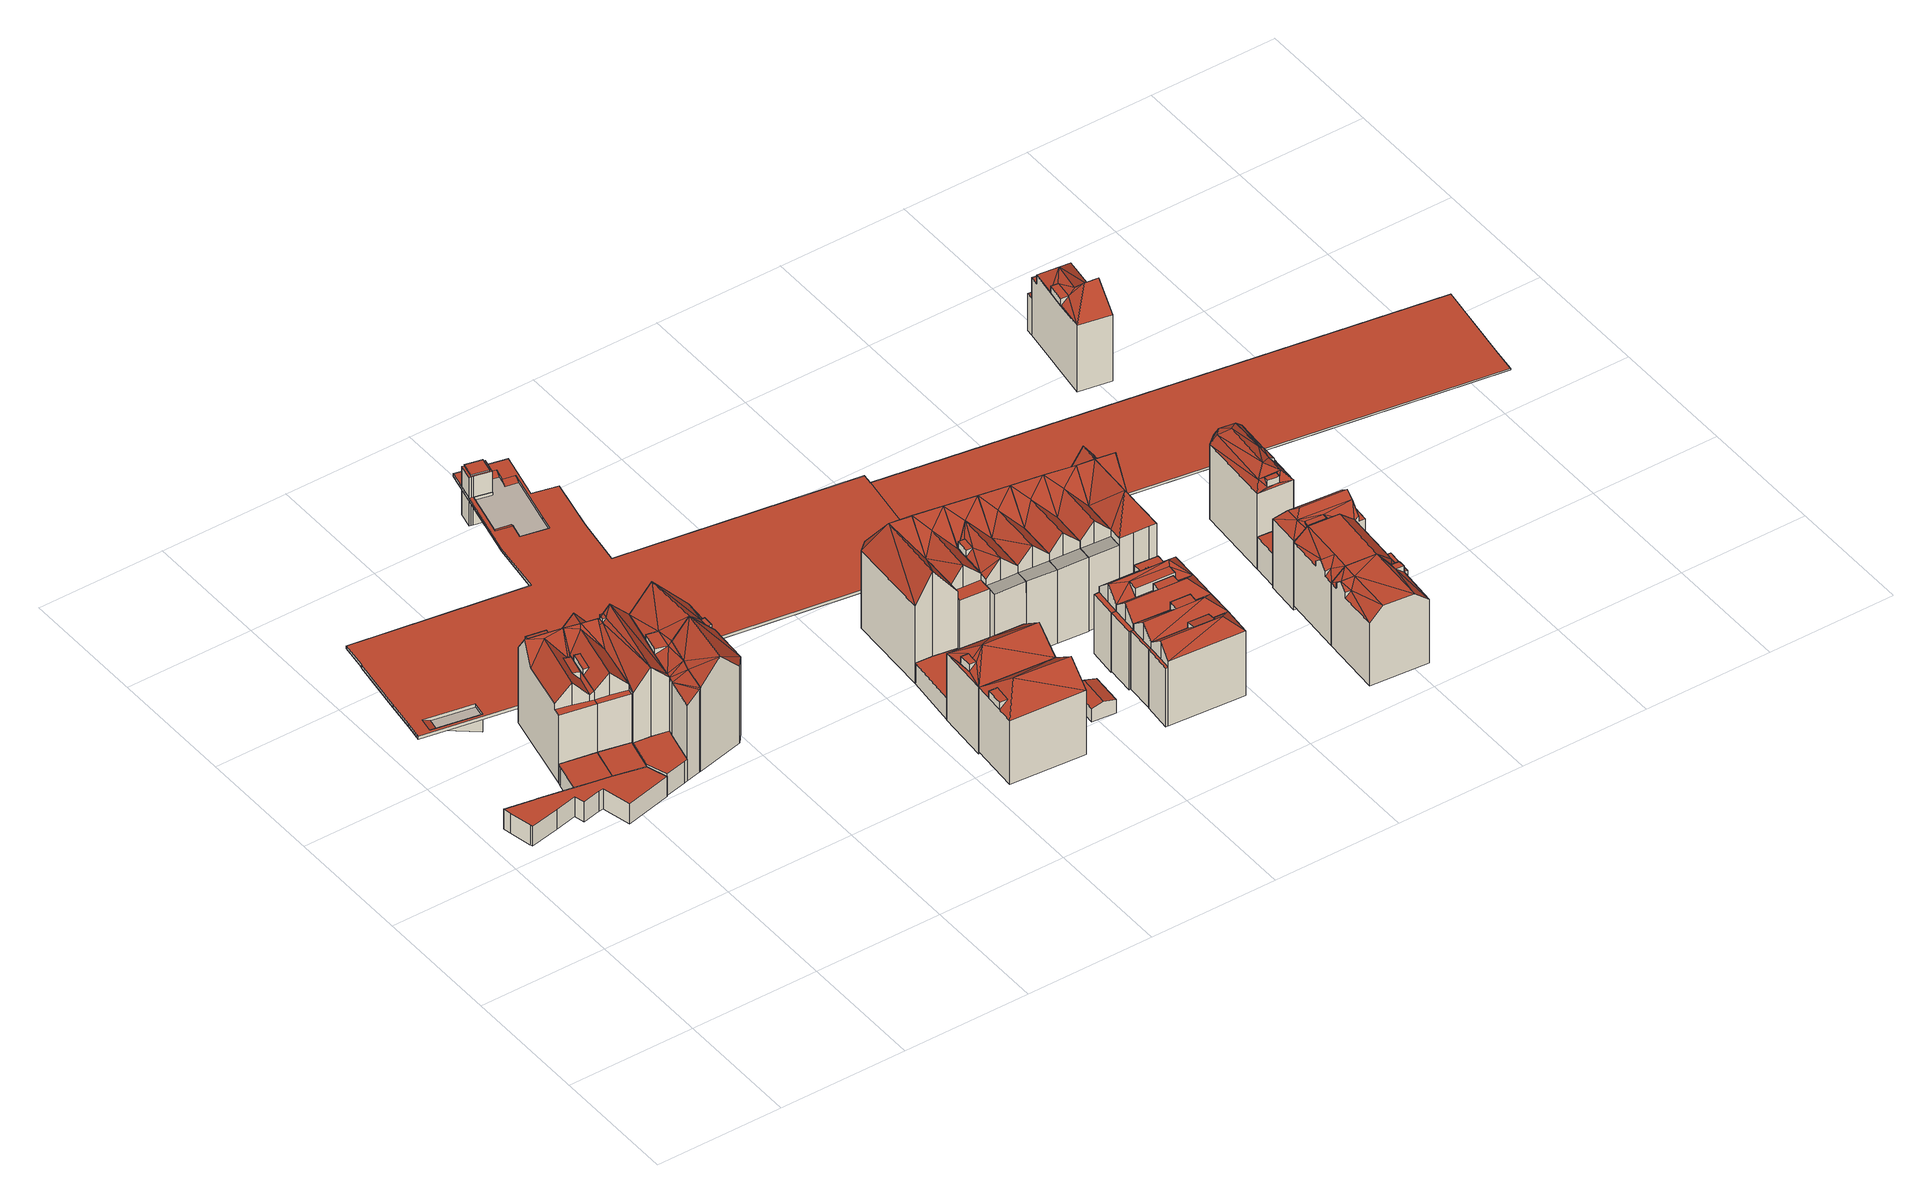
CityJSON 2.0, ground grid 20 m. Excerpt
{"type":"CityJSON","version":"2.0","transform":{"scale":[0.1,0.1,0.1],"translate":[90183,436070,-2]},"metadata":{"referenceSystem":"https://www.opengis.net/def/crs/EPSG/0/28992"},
"CityObjects":{
"building1":{"type":"Building","attributes":{"measuredHeight":3.39,"yearOfConstruction":1916,"LAAGSTE_BOUWLAAG":"0","AANTAL_BOUWLAGEN":"1","AANTAL_ADRESSEN":"1","WIJK":"Delfshaven","PANDSOORT":"Tussenpand","BUURT":"Bospolder","HOOGSTE_BOUWLAAG":"0"},"address":[{"CountryName":"Nederland","LocalityName":"Rotterdam","ThoroughfareNumber":"5","ThoroughfareName":"Rosier Faassenstraat","PostalCode":"3025GH"}],"geometry":[{"type":"Solid","lod":"2","boundaries":[[[[0,1,2,3]],[[4,5,6,7]],[[8,9,10,11]],[[9,12,13,10]],[[14,0,3,15]],[[1,8,11,2]],[[12,16,17,13]],[[16,18,19,17]],[[20,21,22,23]],[[24,14,15,25]],[[18,26,27,19]],[[26,28,29,27]],[[28,30,31,29]],[[21,32,33,22]],[[30,4,7,31]],[[5,20,23,6]],[[32,24,25,33]],[[15,3,2,11,10,13,17,19,27,29,31,7,6,23,22,33,25]],[[8,1,0,14,24,32,21,20,5,4,30,28,26,18,16,12,9]]]],"semantics":{"surfaces":[{"type":"WallSurface"},{"type":"RoofSurface"},{"type":"GroundSurface"}],"values":[[0,0,0,0,0,0,0,0,0,0,0,0,0,0,0,0,0,1,2]]}}]},
"building2":{"type":"Building","attributes":{"measuredHeight":16.05,"yearOfConstruction":1912,"LAAGSTE_BOUWLAAG":"0","AANTAL_BOUWLAGEN":"4","AANTAL_ADRESSEN":"2","WIJK":"Delfshaven","PANDSOORT":"Tussenpand","BUURT":"Bospolder","HOOGSTE_BOUWLAAG":"3"},"address":[{"CountryName":"Nederland","LocalityName":"Rotterdam","ThoroughfareNumber":"56-56","ThoroughfareName":"Schiedamseweg","PostalCode":"3025AD"}],"children":["building2-1","building2-2"]},
"building2-1":{"type":"BuildingPart","attributes":{"measuredHeight":16.05},"parents":["building2"],"geometry":[{"type":"Solid","lod":"2","boundaries":[[[[34,35,36,37,38,39,40,41,42,43]],[[44,45,46,47,48,49,50,51,52]],[[53,54,55]],[[56,57,58]],[[49,48,37,36,53,55,58,57]],[[59,60,61,62]],[[63,44,52,64]],[[65,63,64,66]],[[42,65,66,43]],[[39,46,45,40]],[[67,59,62]],[[60,68,61]],[[42,41,40,45,44,63,65]],[[69,35,34]],[[54,53,36,35,50,49,57,56]],[[69,50,35]],[[67,62,70,69,66,64,61,68]],[[51,50,70]],[[54,56,58,55]],[[70,50,69]],[[51,70,62,61,64,52]],[[59,67,68,60]],[[69,34,43,66]],[[47,38,37,48]],[[38,47,46,39]]]],"semantics":{"surfaces":[{"type":"WallSurface"},{"type":"RoofSurface"},{"type":"GroundSurface"},{"type":"ClosureSurface"}],"values":[[0,0,0,0,0,0,0,0,0,0,0,0,1,1,1,1,1,1,1,1,1,1,1,2,3]]}}]},
"building2-2":{"type":"BuildingPart","attributes":{"measuredHeight":3.37},"parents":["building2"],"geometry":[{"type":"Solid","lod":"2","boundaries":[[[[38,71,72,39]],[[71,73,13,72]],[[73,74,10,13]],[[74,75,11,10]],[[75,76,77,11]],[[76,47,46,77]],[[77,46,39,72,13,10,11]],[[74,73,71,38,47,76,75]],[[47,38,39,46]]]],"semantics":{"surfaces":[{"type":"WallSurface"},{"type":"RoofSurface"},{"type":"GroundSurface"},{"type":"ClosureSurface"}],"values":[[0,0,0,0,0,0,1,2,3]]}}]},
"building3":{"type":"Building","attributes":{"measuredHeight":16.06,"yearOfConstruction":1912,"LAAGSTE_BOUWLAAG":"-1","AANTAL_BOUWLAGEN":"6","AANTAL_ADRESSEN":"3","WIJK":"Delfshaven","PANDSOORT":"Tussenpand","BUURT":"Bospolder","HOOGSTE_BOUWLAAG":"3"},"address":[{"CountryName":"Nederland","LocalityName":"Rotterdam","ThoroughfareNumber":"54-54","ThoroughfareName":"Schiedamseweg","PostalCode":"3025AD"}],"children":["building3-1","building3-2"]},
"building3-1":{"type":"BuildingPart","attributes":{"measuredHeight":3.37},"parents":["building3"],"geometry":[{"type":"Solid","lod":"2","boundaries":[[[[78,79,46,80]],[[8,1,2,11]],[[81,8,11,77]],[[82,78,80,83]],[[79,81,77,46]],[[1,82,83,2]],[[83,80,46,77,11,2]],[[8,81,79,78,82,1]]]],"semantics":{"surfaces":[{"type":"ClosureSurface"},{"type":"WallSurface"},{"type":"RoofSurface"},{"type":"GroundSurface"}],"values":[[0,1,1,1,1,1,2,3]]}}]},
"building3-2":{"type":"BuildingPart","attributes":{"measuredHeight":16.06},"parents":["building3"],"geometry":[{"type":"Solid","lod":"2","boundaries":[[[[84,85,86]],[[87,88,89,49,90]],[[80,78,88,87,91,92,93,94,95]],[[96,94,93,97]],[[46,80,95,45]],[[98,99,100]],[[51,50,49,89,79,46,45,44,52,98,100,86,85]],[[44,96,97,52]],[[101,92,102]],[[102,49,50]],[[102,90,49]],[[102,91,87]],[[99,98,52,97,101,51,85,84]],[[102,87,90]],[[101,102,50]],[[101,97,93,92]],[[101,50,51]],[[100,99,84,86]],[[92,91,102]],[[96,44,45,95,94]],[[78,79,89,88]],[[79,78,80,46]]]],"semantics":{"surfaces":[{"type":"WallSurface"},{"type":"RoofSurface"},{"type":"GroundSurface"},{"type":"ClosureSurface"}],"values":[[0,0,0,0,0,0,0,0,1,1,1,1,1,1,1,1,1,1,1,1,2,3]]}}]},
"building4":{"type":"Building","attributes":{"measuredHeight":15.56,"yearOfConstruction":1912,"LAAGSTE_BOUWLAAG":0,"AANTAL_BOUWLAGEN":5,"AANTAL_ADRESSEN":3,"WIJK":"Delfshaven","PANDSOORT":"Tussenpand","BUURT":"Bospolder","HOOGSTE_BOUWLAAG":3},"address":[{"CountryName":"Nederland","LocalityName":"Rotterdam","ThoroughfareNumber":"52-52","ThoroughfareName":"Schiedamseweg","PostalCode":"3025AD"}],"children":["building4-1"]},
"building4-1":{"type":"BuildingPart","parents":["building4"],"geometry":[{"type":"Solid","lod":"2","boundaries":[[[[103,104,105,106]],[[104,107,108,105]],[[109,110,111,112]],[[110,103,106,111]],[[107,113,114,108]],[[115,114,113,116]],[[116,113,107,104,103,110,109,117]],[[108,114,115,118,112,111,106,105]],[[112,118,117,109]],[[118,115,116,117]]]],"semantics":{"surfaces":[{"type":"WallSurface"},{"type":"RoofSurface"},{"type":"GroundSurface"},{"type":"ClosureSurface"}],"values":[[0,0,0,0,0,0,1,2,3,3]]}}]},
"building5":{"type":"Building","children":["building5-1"],"geometry":[{"type":"Solid","lod":"2","boundaries":[[[[119,120,121]],[[122,123,124]],[[123,120,119,124]],[[122,124,119,121,125]],[[126,127,116,117]],[[128,129,130,131]],[[130,129,132,109,112]],[[115,116,127,133,134]],[[132,126,117,109]],[[133,135,128,131,134]],[[129,126,132]],[[129,135,126]],[[128,135,129]],[[135,133,123]],[[125,135,122]],[[121,126,135]],[[125,121,135]],[[123,133,120]],[[133,127,120]],[[127,126,120]],[[122,135,123]],[[126,121,120]],[[115,134,131,130,112,118]],[[117,116,115,118]],[[109,117,118,112]]]],"semantics":{"surfaces":[{"type":"WallSurface"},{"type":"RoofSurface"},{"type":"GroundSurface"},{"type":"ClosureSurface"}],"values":[[0,0,0,1,0,0,0,0,0,0,1,1,1,1,1,1,1,1,1,1,1,1,2,3,3]]}}]},
"building5-1":{"type":"BuildingInstallation","parents":["building5"],"geometry":[{"type":"MultiSurface","lod":"2","boundaries":[[[119,120,121]],[[122,123,124]],[[123,120,119,124]],[[122,124,119,121,125]]],"semantics":{"surfaces":[{"type":"WallSurface"},{"type":"RoofSurface"}],"values":[0,0,0,1]}}]},
"building6":{"type":"Building","attributes":{"measuredHeight":17.41,"yearOfConstruction":1912,"LAAGSTE_BOUWLAAG":"0","AANTAL_BOUWLAGEN":"5","AANTAL_ADRESSEN":"5","WIJK":"Delfshaven","PANDSOORT":"Tussenpand","BUURT":"Bospolder","HOOGSTE_BOUWLAAG":"3"},"address":[{"CountryName":"Nederland","LocalityName":"Rotterdam","ThoroughfareNumber":"3-3","ThoroughfareName":"Spanjaardstraat","PostalCode":"3025TG"}],"geometry":[{"type":"Solid","lod":"2","boundaries":[[[[136,137,138,139,140]],[[141,142,143,144]],[[139,145,146,140]],[[145,147,148,146]],[[147,149,150,148]],[[143,142,151,150,149]],[[137,141,144,138]],[[141,151,142]],[[141,136,151]],[[137,136,141]],[[136,140,146]],[[151,146,148]],[[136,146,151]],[[151,148,150]],[[139,138,144,143,149,147,145]]]],"semantics":{"surfaces":[{"type":"WallSurface"},{"type":"RoofSurface"},{"type":"GroundSurface"}],"values":[[0,0,0,0,0,0,0,1,1,1,1,1,1,1,2]]}}]},
"building7":{"type":"Building","attributes":{"measuredHeight":17.4,"yearOfConstruction":1912,"LAAGSTE_BOUWLAAG":-1,"AANTAL_BOUWLAGEN":6,"AANTAL_ADRESSEN":3,"WIJK":"Delfshaven","PANDSOORT":"Ingesloten hoekpand","BUURT":"Bospolder","HOOGSTE_BOUWLAAG":3},"address":[{"CountryName":"Nederland","LocalityName":"Rotterdam","ThoroughfareNumber":"50-50","ThoroughfareName":"Schiedamseweg","PostalCode":"3025AD"}],"children":["building7-1","building7-2"],"geometry":[{"type":"Solid","lod":"2","boundaries":[[[[152,153,154]],[[155,156,152,154]],[[157,156,155]],[[153,157,155,154]],[[158,159,160,161]],[[160,159,162]],[[163,158,161]],[[163,161,160,162]],[[131,130,129,128]],[[111,106,164,165]],[[111,165,132,129,130]],[[166,167,168,169]],[[167,170,138,168]],[[171,172,173,131,128]],[[169,173,172,166]],[[174,164,106,175]],[[150,174,175,149]],[[138,170,136,140,139]],[[148,150,149,147]],[[146,148,147,145]],[[140,146,145,139]],[[153,152,167]],[[153,171,136]],[[170,152,156]],[[166,172,171]],[[157,136,170]],[[157,170,156]],[[153,166,171]],[[166,153,167]],[[153,136,157]],[[170,167,152]],[[129,162,159]],[[150,165,174]],[[163,162,140]],[[146,132,148]],[[163,171,128]],[[158,128,159]],[[146,129,132]],[[165,148,132]],[[148,165,150]],[[128,129,159]],[[162,129,146]],[[162,146,140]],[[163,136,171]],[[165,164,174]],[[163,128,158]],[[163,140,136]],[[168,138,139,145,147,149,175,106,111,130,131,173,169]]]],"semantics":{"surfaces":[{"type":"WallSurface"},{"type":"RoofSurface"},{"type":"GroundSurface"}],"values":[[0,0,0,1,0,0,0,1,0,0,0,0,0,0,0,0,0,0,0,0,0,1,1,1,1,1,1,1,1,1,1,1,1,1,1,1,1,1,1,1,1,1,1,1,1,1,1,2]]}}]},
"building7-1":{"type":"BuildingInstallation","parents":["building7"],"geometry":[{"type":"MultiSurface","lod":"2","boundaries":[[[152,153,154]],[[155,156,152,154]],[[157,156,155]],[[153,157,155,154]]],"semantics":{"surfaces":[{"type":"WallSurface"},{"type":"RoofSurface"}],"values":[0,0,0,1]}}]},
"building7-2":{"type":"BuildingInstallation","parents":["building7"],"geometry":[{"type":"MultiSurface","lod":"2","boundaries":[[[158,159,160,161]],[[160,159,162]],[[163,158,161]],[[163,161,160,162]]],"semantics":{"surfaces":[{"type":"WallSurface"},{"type":"RoofSurface"}],"values":[0,0,0,1]}}]},
"building8":{"type":"Building","attributes":{"measuredHeight":14.13,"yearOfConstruction":1910,"LAAGSTE_BOUWLAAG":0,"AANTAL_BOUWLAGEN":4,"AANTAL_ADRESSEN":4,"WIJK":"Delfshaven","PANDSOORT":"Tussenpand","BUURT":"Bospolder","HOOGSTE_BOUWLAAG":3},"address":[{"CountryName":"Nederland","LocalityName":"Rotterdam","ThoroughfareNumber":"14-14","ThoroughfareName":"Spanjaardstraat","PostalCode":"3025TP"}],"children":["building8-1"],"geometry":[{"type":"Solid","lod":"2","boundaries":[[[[176,177,178]],[[179,180,181]],[[177,180,179,178]],[[176,178,179,181]],[[182,183,184,185,186]],[[182,187,188,183]],[[185,189,190,186]],[[187,190,189,188]],[[189,191,188],[176,181,180,177]],[[183,188,191]],[[183,191,184]],[[184,191,185]],[[185,191,189]],[[186,190,187,182]]]],"semantics":{"surfaces":[{"type":"WallSurface"},{"type":"RoofSurface"},{"type":"GroundSurface"}],"values":[[0,0,0,1,0,0,0,0,1,1,1,1,1,2]]}}]},
"building8-1":{"type":"BuildingInstallation","parents":["building8"],"geometry":[{"type":"MultiSurface","lod":"2","boundaries":[[[176,177,178]],[[179,180,181]],[[177,180,179,178]],[[176,178,179,181]]],"semantics":{"surfaces":[{"type":"WallSurface"},{"type":"RoofSurface"}],"values":[0,0,0,1]}}]},
"building9":{"type":"Building","attributes":{"measuredHeight":14.5,"yearOfConstruction":1910,"LAAGSTE_BOUWLAAG":0,"AANTAL_BOUWLAGEN":4,"AANTAL_ADRESSEN":4,"WIJK":"Delfshaven","PANDSOORT":"Tussenpand","BUURT":"Bospolder","HOOGSTE_BOUWLAAG":3},"address":[{"CountryName":"Nederland","LocalityName":"Rotterdam","ThoroughfareNumber":"12-12","ThoroughfareName":"Spanjaardstraat","PostalCode":"3025TP"}],"children":["building9-1"],"geometry":[{"type":"Solid","lod":"2","boundaries":[[[[192,193,194,195]],[[196,192,195]],[[194,193,197]],[[196,195,194,197,198]],[[183,188,199,200]],[[200,201,202,203,183]],[[204,205,206,207]],[[201,204,207,202]],[[205,199,188,206]],[[203,202,207]],[[207,208,203]],[[206,208,207]],[[198,197,208]],[[192,196,206]],[[208,206,196,198]],[[206,188,193]],[[192,206,193]],[[188,197,193]],[[208,197,188]],[[203,208,183]],[[208,188,183]],[[200,199,205,204,201]]]],"semantics":{"surfaces":[{"type":"WallSurface"},{"type":"RoofSurface"},{"type":"GroundSurface"}],"values":[[0,0,0,1,0,0,0,0,0,1,1,1,1,1,1,1,1,1,1,1,1,2]]}}]},
"building9-1":{"type":"BuildingInstallation","parents":["building9"],"geometry":[{"type":"MultiSurface","lod":"2","boundaries":[[[192,193,194,195]],[[196,192,195]],[[194,193,197]],[[196,195,194,197,198]]],"semantics":{"surfaces":[{"type":"WallSurface"},{"type":"RoofSurface"}],"values":[0,0,0,1]}}]},
"building10":{"type":"Building","attributes":{"measuredHeight":18.02,"yearOfConstruction":1910,"LAAGSTE_BOUWLAAG":"-1","AANTAL_BOUWLAGEN":"5","AANTAL_ADRESSEN":"4","WIJK":"Delfshaven","PANDSOORT":"Ingesloten hoekpand","BUURT":"Bospolder","HOOGSTE_BOUWLAAG":"3"},"address":[{"CountryName":"Nederland","LocalityName":"Rotterdam","ThoroughfareNumber":"48-48","ThoroughfareName":"Schiedamseweg","PostalCode":"3025AC"}],"children":["building10-1","building10-2"]},
"building10-1":{"type":"BuildingPart","parents":["building10"],"geometry":[{"type":"Solid","lod":"2","boundaries":[[[[209,210,211,212,213]],[[214,215,216,217]],[[218,219,220,221,214,217,222]],[[215,211,210,216]],[[219,223,224,220]],[[223,209,213,224]],[[225,216,210]],[[217,216,225,222]],[[225,210,209]],[[225,209,223]],[[218,225,223]],[[218,223,219]],[[222,225,218]],[[211,215,214,221,226,212]],[[220,224,226,221]],[[224,213,212,226]]]],"semantics":{"surfaces":[{"type":"WallSurface"},{"type":"RoofSurface"},{"type":"GroundSurface"},{"type":"ClosureSurface"}],"values":[[0,0,0,0,0,0,1,1,1,1,1,1,1,2,3,3]]}}]},
"building10-2":{"type":"BuildingPart","parents":["building10"],"geometry":[{"type":"Solid","lod":"2","boundaries":[[[[221,226,224,220]],[[212,227,228,213]],[[229,228,227,230]],[[231,229,230,232]],[[220,231,232,221]],[[229,231,220,224,213,228]],[[221,232,230,227,212,226]],[[226,212,213,224]]]],"semantics":{"surfaces":[{"type":"ClosureSurface"},{"type":"WallSurface"},{"type":"RoofSurface"},{"type":"GroundSurface"}],"values":[[0,1,1,1,1,2,3,0]]}}]},
"building11":{"type":"Building","attributes":{"measuredHeight":18.43,"yearOfConstruction":1910,"LAAGSTE_BOUWLAAG":"-1","AANTAL_BOUWLAGEN":"6","AANTAL_ADRESSEN":"3","WIJK":"Delfshaven","PANDSOORT":"Tussenpand","BUURT":"Bospolder","HOOGSTE_BOUWLAAG":"3"},"address":[{"CountryName":"Nederland","LocalityName":"Rotterdam","ThoroughfareNumber":"46-46","ThoroughfareName":"Schiedamseweg","PostalCode":"3025AC"}],"geometry":[{"type":"Solid","lod":"2","boundaries":[[[[233,218,222,217,234,235,236,237,238]],[[239,236,235,240]],[[241,242,243,244,245,239,240,246,247]],[[246,234,217,247]],[[243,248,249,244]],[[248,233,238,249]],[[242,250,248,243]],[[250,222,218]],[[241,222,250]],[[241,250,242]],[[250,218,248]],[[248,218,233]],[[247,217,222,241]],[[236,239,245,244,249,238,237]],[[240,235,234,246]]]],"semantics":{"surfaces":[{"type":"WallSurface"},{"type":"RoofSurface"},{"type":"GroundSurface"}],"values":[[0,0,0,0,0,0,1,1,1,1,1,1,1,1,2]]}}]},
"building12":{"type":"Building","attributes":{"measuredHeight":2.86,"yearOfConstruction":1910,"LAAGSTE_BOUWLAAG":"0","AANTAL_BOUWLAGEN":"1","WIJK":"Delfshaven","BUURT":"Bospolder","HOOGSTE_BOUWLAAG":"0"},"geometry":[{"type":"Solid","lod":"2","boundaries":[[[[251,252,253,254]],[[255,256,252,251,257]],[[258,257,251,254]],[[259,258,254,253,260]],[[253,252,256,260]],[[258,259,255,257]],[[259,260,256,255]]]],"semantics":{"surfaces":[{"type":"GroundSurface"},{"type":"WallSurface"},{"type":"RoofSurface"}],"values":[[0,1,1,1,1,2,2]]}}]},
"building13":{"type":"Building","attributes":{"measuredHeight":18.6,"yearOfConstruction":1910,"LAAGSTE_BOUWLAAG":0,"AANTAL_BOUWLAGEN":4,"AANTAL_ADRESSEN":4,"WIJK":"Delfshaven","PANDSOORT":"Tussenpand","BUURT":"Bospolder","HOOGSTE_BOUWLAAG":3},"address":[{"CountryName":"Nederland","LocalityName":"Rotterdam","ThoroughfareNumber":"44-44","ThoroughfareName":"Schiedamseweg","PostalCode":"3025AC"}],"children":["building13-1"],"geometry":[{"type":"Solid","lod":"2","boundaries":[[[[261,262,263]],[[264,265,266]],[[262,265,264,263]],[[261,263,264,266]],[[267,268,245,239,269,270]],[[271,272,269,239]],[[262,242,241,247,273,271,239,245,274,275]],[[276,273,247,277]],[[278,242,262]],[[279,280,281,267,270,282,276,277]],[[270,269,272,282]],[[281,283,268,267]],[[283,274,245,268]],[[280,278,283,281]],[[279,241,278]],[[279,278,280]],[[278,241,242]],[[283,266,275]],[[262,275,265]],[[266,278,261]],[[275,274,283]],[[266,265,275]],[[278,262,261]],[[266,283,278]],[[277,247,241,279]],[[273,276,282,272,271]]]],"semantics":{"surfaces":[{"type":"WallSurface"},{"type":"RoofSurface"},{"type":"OuterFloorSurface"},{"type":"GroundSurface"}],"values":[[0,0,0,1,2,0,0,0,0,0,0,0,0,1,1,1,1,1,1,1,1,1,1,1,1,3]]}}]},
"building13-1":{"type":"BuildingInstallation","parents":["building13"],"geometry":[{"type":"MultiSurface","lod":"2","boundaries":[[[261,262,263]],[[264,265,266]],[[262,265,264,263]],[[261,263,264,266]]],"semantics":{"surfaces":[{"type":"WallSurface"},{"type":"RoofSurface"}],"values":[0,0,0,1]}}]},
"building14":{"type":"Building","attributes":{"measuredHeight":18.6,"yearOfConstruction":1910,"LAAGSTE_BOUWLAAG":"0","AANTAL_BOUWLAGEN":"5","AANTAL_ADRESSEN":"3","WIJK":"Delfshaven","PANDSOORT":"Tussenpand","BUURT":"Bospolder","HOOGSTE_BOUWLAAG":"3"},"address":[{"CountryName":"Nederland","LocalityName":"Rotterdam","ThoroughfareNumber":"42-42","ThoroughfareName":"Schiedamseweg","PostalCode":"3025AC"}],"geometry":[{"type":"Solid","lod":"2","boundaries":[[[[284,267,270,285,286]],[[287,281,267,284]],[[288,287,284,286]],[[289,276,277,290]],[[282,270,267,281,280,279,277,276]],[[285,270,282,291]],[[292,293,288,286,285,291,289,290]],[[294,279,280]],[[292,279,294]],[[292,294,293]],[[287,280,281]],[[294,280,287]],[[293,294,287,288]],[[290,277,279,292]],[[291,282,276,289]]]],"semantics":{"surfaces":[{"type":"OuterFloorSurface"},{"type":"WallSurface"},{"type":"RoofSurface"},{"type":"GroundSurface"}],"values":[[0,1,1,1,1,1,1,2,2,2,2,2,2,2,3]]}}]},
"building15":{"type":"Building","attributes":{"measuredHeight":13.28,"yearOfConstruction":1910,"LAAGSTE_BOUWLAAG":"0","AANTAL_BOUWLAGEN":"4","AANTAL_ADRESSEN":"2","WIJK":"Delfshaven","PANDSOORT":"Tussenpand","BUURT":"Bospolder","HOOGSTE_BOUWLAAG":"3"},"address":[{"CountryName":"Nederland","LocalityName":"Rotterdam","ThoroughfareNumber":"11-11","ThoroughfareName":"Watergeusstraat","PostalCode":"3025HG"}],"children":["building15-1"],"geometry":[{"type":"Solid","lod":"2","boundaries":[[[[295,296,297,298]],[[298,299,295]],[[297,296,300]],[[298,297,300,299]],[[301,302,303,304]],[[302,305,306,303]],[[304,307,308,309,310,301]],[[311,312,306,305,313]],[[305,314,315,313]],[[307,312,311,308]],[[309,315,314,310]],[[316,307,304,303],[296,295,299,300]],[[305,302,301,310,314]],[[316,303,306]],[[312,316,306]],[[307,316,312]],[[313,315,309,308,311]]]],"semantics":{"surfaces":[{"type":"WallSurface"},{"type":"RoofSurface"},{"type":"GroundSurface"}],"values":[[0,0,0,1,0,0,0,0,0,0,0,1,1,1,1,1,2]]}}]},
"building15-1":{"type":"BuildingInstallation","parents":["building15"],"geometry":[{"type":"MultiSurface","lod":"2","boundaries":[[[298,297,300,299]],[[295,296,297,298]],[[298,299,295]],[[297,296,300]]],"semantics":{"surfaces":[{"type":"RoofSurface"},{"type":"WallSurface"}],"values":[0,1,1,1]}}]},
"building16":{"type":"Building","attributes":{"measuredHeight":13.19,"yearOfConstruction":1910,"LAAGSTE_BOUWLAAG":"0","AANTAL_BOUWLAGEN":"4","AANTAL_ADRESSEN":"2","WIJK":"Delfshaven","PANDSOORT":"Tussenpand","BUURT":"Bospolder","HOOGSTE_BOUWLAAG":"3"},"address":[{"CountryName":"Nederland","LocalityName":"Rotterdam","ThoroughfareNumber":"9-9","ThoroughfareName":"Watergeusstraat","PostalCode":"3025HG"}],"geometry":[{"type":"Solid","lod":"2","boundaries":[[[[317,318,319]],[[320,321,322]],[[323,324,310,325]],[[317,320,322,326,327,323,325,328,329,318]],[[328,330,331,329]],[[330,301,304,331]],[[326,307,332,327]],[[307,304,301,310,324,332]],[[320,317,319,321]],[[326,322,321]],[[318,329,319]],[[333,321,319]],[[326,321,333]],[[333,319,331]],[[319,329,331]],[[307,333,304]],[[333,331,304]],[[301,330,328,325,310]],[[326,333,307]],[[332,324,323,327]]]],"semantics":{"surfaces":[{"type":"WallSurface"},{"type":"RoofSurface"},{"type":"GroundSurface"}],"values":[[0,0,0,0,0,0,0,0,1,1,1,1,1,1,1,1,1,1,1,2]]}}]},
"building17":{"type":"Building","attributes":{"measuredHeight":13.14,"yearOfConstruction":1910,"LAAGSTE_BOUWLAAG":"0","AANTAL_BOUWLAGEN":"4","AANTAL_ADRESSEN":"2","WIJK":"Delfshaven","PANDSOORT":"Tussenpand","BUURT":"Bospolder","HOOGSTE_BOUWLAAG":"3"},"address":[{"CountryName":"Nederland","LocalityName":"Rotterdam","ThoroughfareNumber":"7-7","ThoroughfareName":"Watergeusstraat","PostalCode":"3025HG"}],"children":["building17-1"],"geometry":[{"type":"Solid","lod":"2","boundaries":[[[[334,335,336]],[[337,338,339]],[[336,338,337,334]],[[334,337,339,335]],[[340,326,327,341]],[[325,342,343,323]],[[328,325,323,327,326,329]],[[344,345,346,340,341,347,348,349]],[[347,343,342,348]],[[349,350,351,344]],[[350,328,329,351]],[[352,351,329,326]],[[340,346,345,344,351,352],[335,339,338,336]],[[340,352,326]],[[350,349,348,342,325,328]],[[323,343,347,341,327]]]],"semantics":{"surfaces":[{"type":"WallSurface"},{"type":"RoofSurface"},{"type":"GroundSurface"}],"values":[[0,0,0,1,0,0,0,0,0,0,0,1,1,1,1,2]]}}]},
"building17-1":{"type":"BuildingInstallation","parents":["building17"],"geometry":[{"type":"MultiSurface","lod":"2","boundaries":[[[334,337,339,335]],[[334,335,336]],[[337,338,339]],[[336,338,337,334]]],"semantics":{"surfaces":[{"type":"RoofSurface"},{"type":"WallSurface"}],"values":[0,1,1,1]}}]},
"building18":{"type":"Building","attributes":{"measuredHeight":18.53,"yearOfConstruction":1910,"LAAGSTE_BOUWLAAG":"0","AANTAL_BOUWLAGEN":"5","AANTAL_ADRESSEN":"5","WIJK":"Delfshaven","PANDSOORT":"Tussenpand","BUURT":"Bospolder","HOOGSTE_BOUWLAAG":"2"},"address":[{"CountryName":"Nederland","LocalityName":"Rotterdam","ThoroughfareNumber":"40-40","ThoroughfareName":"Schiedamseweg","PostalCode":"3025AC"}],"geometry":[{"type":"Solid","lod":"2","boundaries":[[[[353,286,285,354,355]],[[288,293,292,290,289,291,285,286]],[[354,285,291,356]],[[357,289,290,358]],[[359,360,361,355,354,356,357,358]],[[362,288,286,353]],[[361,362,353,355]],[[360,363,362,361]],[[363,292,293]],[[359,363,360]],[[359,292,363]],[[358,290,292,359]],[[363,293,288,362]],[[356,291,289,357]]]],"semantics":{"surfaces":[{"type":"OuterFloorSurface"},{"type":"WallSurface"},{"type":"RoofSurface"},{"type":"GroundSurface"}],"values":[[0,1,1,1,1,1,1,2,2,2,2,2,2,3]]}}]},
"building19":{"type":"Building","attributes":{"measuredHeight":13.37,"yearOfConstruction":1910,"LAAGSTE_BOUWLAAG":0,"AANTAL_BOUWLAGEN":4,"AANTAL_ADRESSEN":7,"WIJK":"Delfshaven","PANDSOORT":"Tussenpand","BUURT":"Bospolder","HOOGSTE_BOUWLAAG":3},"address":[{"CountryName":"Nederland","LocalityName":"Rotterdam","ThoroughfareNumber":"5-5","ThoroughfareName":"Watergeusstraat","PostalCode":"3025HG"}],"children":["building19-1"],"geometry":[{"type":"Solid","lod":"2","boundaries":[[[[364,365,366]],[[367,368,369]],[[369,364,366,367]],[[368,367,366,365]],[[370,349,344,371]],[[372,370,371,373]],[[374,375,346]],[[376,377,348,378]],[[379,345,380]],[[375,380,345,344,349,348,377,381,340,346]],[[382,340,381,383]],[[383,384,385,382]],[[373,385,384,376,378,372]],[[349,370,372,378,348]],[[386,365,371]],[[373,364,385]],[[368,382,369]],[[368,365,386]],[[382,385,369]],[[368,386,382]],[[373,365,364]],[[385,364,369]],[[371,365,373]],[[382,386,340]],[[379,371,344]],[[386,379,374]],[[386,371,379]],[[379,344,345]],[[340,386,374]],[[340,374,346]],[[374,379,380,375]],[[384,383,381,377,376]]]],"semantics":{"surfaces":[{"type":"WallSurface"},{"type":"RoofSurface"},{"type":"GroundSurface"}],"values":[[0,0,0,1,0,0,0,0,0,0,0,0,0,1,1,1,1,1,1,1,1,1,1,1,1,1,1,1,1,1,1,2]]}}]},
"building19-1":{"type":"BuildingInstallation","parents":["building19"],"geometry":[{"type":"MultiSurface","lod":"2","boundaries":[[[364,365,366]],[[367,368,369]],[[369,364,366,367]],[[368,367,366,365]]],"semantics":{"surfaces":[{"type":"WallSurface"},{"type":"RoofSurface"}],"values":[0,0,0,1]}}]},
"building20":{"type":"Building","attributes":{"measuredHeight":18.42,"yearOfConstruction":1910,"LAAGSTE_BOUWLAAG":"0","AANTAL_BOUWLAGEN":"5","AANTAL_ADRESSEN":"3","WIJK":"Delfshaven","PANDSOORT":"Tussenpand","BUURT":"Bospolder","HOOGSTE_BOUWLAAG":"3"},"address":[{"CountryName":"Nederland","LocalityName":"Rotterdam","ThoroughfareNumber":"38-38","ThoroughfareName":"Schiedamseweg","PostalCode":"3025AC"}],"geometry":[{"type":"Solid","lod":"2","boundaries":[[[[387,355,354,388,389]],[[388,354,390,391]],[[392,393,394,389,388,391,395,396]],[[395,397,358,396]],[[394,398,387,389]],[[398,361,355,387]],[[390,354,355,361,360,359,358,397]],[[399,359,360]],[[392,359,399]],[[392,399,393]],[[396,358,359,392]],[[393,399,398,394]],[[399,360,361,398]],[[391,390,397,395]]]],"semantics":{"surfaces":[{"type":"OuterFloorSurface"},{"type":"WallSurface"},{"type":"RoofSurface"},{"type":"GroundSurface"}],"values":[[0,1,1,1,1,1,1,2,2,2,2,2,2,3]]}}]},
"building21":{"type":"Building","attributes":{"measuredHeight":18.17,"yearOfConstruction":1910,"LAAGSTE_BOUWLAAG":"0","AANTAL_BOUWLAGEN":"5","AANTAL_ADRESSEN":"3","WIJK":"Delfshaven","PANDSOORT":"Tussenpand","BUURT":"Bospolder","HOOGSTE_BOUWLAAG":"3"},"address":[{"CountryName":"Nederland","LocalityName":"Rotterdam","ThoroughfareNumber":"36-36","ThoroughfareName":"Schiedamseweg","PostalCode":"3025AC"}],"children":["building21-1","building21-2"]},
"building21-1":{"type":"BuildingPart","parents":["building21"],"geometry":[{"type":"Solid","lod":"2","boundaries":[[[[400,401,402,403,404,405]],[[406,402,401,407]],[[408,404,403,409]],[[410,400,405,411]],[[410,407,401,400]],[[406,409,403,402]],[[412,411,405,404,408]],[[407,410,411,412,406]],[[412,408,409,406]]]],"semantics":{"surfaces":[{"type":"WallSurface"},{"type":"RoofSurface"},{"type":"GroundSurface"},{"type":"ClosureSurface"}],"values":[[0,0,0,0,1,1,2,3,3]]}}]},
"building21-2":{"type":"BuildingPart","parents":["building21"],"geometry":[{"type":"Solid","lod":"2","boundaries":[[[[413,414,415,416,417]],[[394,393,392,396,418,419,420]],[[408,409,421,420,419]],[[406,407,422,421,409]],[[423,422,407,410]],[[424,417,416,418,396]],[[425,426,423,410,411,415,414]],[[417,424,427]],[[413,417,427]],[[426,427,428,423]],[[425,427,426]],[[427,396,392]],[[427,392,393]],[[424,396,427]],[[428,393,394]],[[427,393,428]],[[428,394,420]],[[414,413,427]],[[414,427,425]],[[421,422,423,428,420]],[[415,411,412,408,419,418,416]],[[410,407,406,412,411]],[[406,409,408,412]]]],"semantics":{"surfaces":[{"type":"WallSurface"},{"type":"RoofSurface"},{"type":"GroundSurface"},{"type":"ClosureSurface"}],"values":[[0,0,0,0,0,0,0,1,1,1,1,1,1,1,1,1,1,1,1,1,2,3,3]]}}]},
"building22":{"type":"Building","attributes":{"yearOfConstruction":1984,"LAAGSTE_BOUWLAAG":-1,"AANTAL_BOUWLAGEN":3,"AANTAL_ADRESSEN":1,"WIJK":"Delfshaven","PANDSOORT":"Tussenpand","BUURT":"Tussendijken","HOOGSTE_BOUWLAAG":-1},"address":[{"CountryName":"Nederland","LocalityName":"Rotterdam","ThoroughfareNumber":"55","ThoroughfareName":"Jan Kruijffstraat","PostalCode":"3026VN"}],"geometry":[{"type":"Solid","lod":"2","boundaries":[[[[429,430,431,432,433,434,435,436,437,438,439,440,441,442,443,444,445,446,447,448,449,450,451,452],[453,454,455,456,457,458]],[[459,460,429,452]],[[461,462,437,436]],[[460,463,430,429]],[[464,459,452,451]],[[465,466,467,468]],[[469,461,436,435]],[[470,471,472,473]],[[473,472,474,475]],[[470,476,471]],[[477,478,479,480]],[[481,482,445,444]],[[483,484,485,486]],[[487,483,486,488]],[[484,489,490,485]],[[491,490,489]],[[475,474,492,493]],[[494,469,435,434]],[[495,496,497,498]],[[493,492,496,495]],[[499,498,497]],[[500,501,502,503]],[[504,500,503,505]],[[506,504,505,507]],[[508,509,456,455]],[[510,508,455,454]],[[511,510,454,453]],[[512,513,448,447]],[[514,515,516,517]],[[518,514,517]],[[480,519,520,521]],[[522,523,524,525]],[[526,527,458,457]],[[480,521,524,523,528,477]],[[529,481,444,443]],[[530,529,443,442]],[[531,530,442,441]],[[532,531,441,440]],[[533,532,440,439]],[[534,533,439,438]],[[482,535,446,445]],[[536,465,468,537]],[[538,536,537]],[[539,506,507,540]],[[519,539,540,520]],[[509,526,457,456]],[[541,542,543,544]],[[544,545,546,541]],[[542,547,543]],[[548,546,545]],[[549,528,523,550]],[[501,522,525,502]],[[527,511,453,458]],[[466,551,552,467]],[[551,553,552]],[[535,512,447,446]],[[462,534,438,437]],[[463,554,431,430]],[[515,487,488,516]],[[555,556,450,449]],[[513,555,449,448]],[[557,558,559]],[[560,561,562]],[[556,464,451,450]],[[478,549,550,479]],[[563,494,434,433]],[[564,563,433,432]],[[554,564,432,431]],[[558,560,562,559]],[[477,528,549,478]],[[484,483,487,515,514,547]],[[498,470,473,495]],[[473,475,493,495]],[[476,470,498,499]],[[482,481,529,530,531,532,533,534,462,461,469,494,463,460,459,464,556,555,513,512,535],[552,553,548,545,518,517,516,488,486,538,537,468,467],[476,499,497,496,492,474,472,471],[557,559,562,561],[521,520,540,507,505,503,502,525,524]],[[558,557,561,560]],[[539,519,480,479,550,523,522,501,500,504,506]],[[547,542,491,489,484]],[[548,553,551,541,546]],[[490,491,542,541,551,466,465,536]],[[518,545,544,543,547,514]],[[463,494,563,564,554]],[[485,490,536,538,486]],[[527,526,509,508,510,511]]]],"semantics":{"surfaces":[{"type":"OuterCeilingSurface"},{"type":"WallSurface"},{"type":"RoofSurface"},{"type":"GroundSurface"}],"values":[[0,1,1,1,1,1,1,1,1,1,1,1,1,1,1,1,1,1,1,1,1,1,1,1,1,1,1,1,1,1,1,1,1,1,1,1,1,1,1,1,1,1,1,1,1,1,1,1,1,1,1,1,1,1,1,1,1,1,1,1,1,1,1,1,1,1,1,1,1,2,2,2,2,2,2,2,2,2,2,2,2,2,2,3]]}}]},
"building23":{"type":"Building","attributes":{"measuredHeight":12.84,"yearOfConstruction":1910,"LAAGSTE_BOUWLAAG":0,"AANTAL_BOUWLAGEN":4,"AANTAL_ADRESSEN":7,"WIJK":"Delfshaven","PANDSOORT":"Tussenpand","BUURT":"Bospolder","HOOGSTE_BOUWLAAG":3},"address":[{"CountryName":"Nederland","LocalityName":"Rotterdam","ThoroughfareNumber":"10-14","ThoroughfareName":"Watergeusstraat","PostalCode":"3025HS"}],"children":["building23-1"],"geometry":[{"type":"Solid","lod":"2","boundaries":[[[[565,566,567,568,569,570]],[[567,571,568]],[[570,572,565]],[[568,571,572,570,569]],[[573,574,575,576,577,578]],[[579,580,581,582,583,584,585,586]],[[587,588,589,590]],[[591,592,593]],[[581,587,590,582]],[[594,595,596]],[[597,593,592,584,583,575,574,596,595]],[[579,598,588,580]],[[576,589,588,598,577]],[[586,585,599]],[[573,578,599]],[[578,586,599]],[[597,595,594]],[[597,594,599]],[[597,599,591]],[[597,591,593]],[[581,580,588,587]],[[571,586,572]],[[567,598,571]],[[572,577,565]],[[566,565,598]],[[566,598,567]],[[571,579,586]],[[578,577,572]],[[571,598,579]],[[586,578,572]],[[598,565,577]],[[599,585,591]],[[591,585,584]],[[591,584,592]],[[594,574,573]],[[573,599,594]],[[596,574,594]],[[590,589,576,575,583,582]]]],"semantics":{"surfaces":[{"type":"WallSurface"},{"type":"RoofSurface"},{"type":"GroundSurface"}],"values":[[0,0,0,1,0,0,0,0,0,0,0,0,0,1,1,1,1,1,1,1,1,1,1,1,1,1,1,1,1,1,1,1,1,1,1,1,1,2]]}}]},
"building23-1":{"type":"BuildingInstallation","parents":["building23"],"geometry":[{"type":"MultiSurface","lod":"2","boundaries":[[[565,566,567,568,569,570]],[[567,571,568]],[[570,572,565]],[[568,571,572,570,569]]],"semantics":{"surfaces":[{"type":"WallSurface"},{"type":"RoofSurface"}],"values":[0,0,0,1]}}]},
"building24":{"type":"Building","attributes":{"measuredHeight":12.82,"yearOfConstruction":1910,"LAAGSTE_BOUWLAAG":"0","AANTAL_BOUWLAGEN":"4","AANTAL_ADRESSEN":"4","WIJK":"Delfshaven","PANDSOORT":"Tussenpand","BUURT":"Bospolder","HOOGSTE_BOUWLAAG":"3"},"address":[{"CountryName":"Nederland","LocalityName":"Rotterdam","ThoroughfareNumber":"6-8","ThoroughfareName":"Watergeusstraat","PostalCode":"3025HS"}],"geometry":[{"type":"Solid","lod":"2","boundaries":[[[[600,601,602,603,604,583,584,605,606]],[[607,608,609,610,604,603]],[[611,606,605]],[[612,602,601]],[[581,580,579,586,585,584,583,582]],[[613,614,615,616]],[[616,581,582,613]],[[615,614,610,609,617]],[[617,579,580,615]],[[616,615,580,581]],[[612,603,602]],[[607,612,618]],[[607,603,612]],[[618,611,585]],[[611,605,584]],[[585,611,584]],[[618,585,586,608,607]],[[579,617,609,608,586]],[[612,601,600,618]],[[618,600,606,611]],[[583,604,610,614,613,582]]]],"semantics":{"surfaces":[{"type":"WallSurface"},{"type":"RoofSurface"},{"type":"GroundSurface"}],"values":[[0,0,0,0,0,0,0,0,0,1,1,1,1,1,1,1,1,1,1,1,2]]}}]},
"building25":{"type":"Building","attributes":{"measuredHeight":15.3,"yearOfConstruction":1910,"LAAGSTE_BOUWLAAG":0,"AANTAL_BOUWLAGEN":5,"AANTAL_ADRESSEN":3,"WIJK":"Delfshaven","PANDSOORT":"Tussenpand","BUURT":"Bospolder","HOOGSTE_BOUWLAAG":3},"address":[{"CountryName":"Nederland","LocalityName":"Rotterdam","ThoroughfareNumber":"34-34","ThoroughfareName":"Schiedamseweg","PostalCode":"3025AB"}],"children":["building25-1"]},
"building25-1":{"type":"BuildingPart","parents":["building25"],"geometry":[{"type":"Solid","lod":"2","boundaries":[[[[619,620,621,622]],[[622,623,624,619]],[[620,625,626,621]],[[623,626,625,624]],[[622,621,626,623]],[[624,625,620,619]]]],"semantics":{"surfaces":[{"type":"ClosureSurface"},{"type":"WallSurface"},{"type":"RoofSurface"},{"type":"GroundSurface"}],"values":[[0,1,1,1,2,3]]}}]},
"building26":{"type":"Building","attributes":{"measuredHeight":14.21,"yearOfConstruction":1910,"LAAGSTE_BOUWLAAG":-1,"AANTAL_BOUWLAGEN":5,"AANTAL_ADRESSEN":3,"WIJK":"Delfshaven","PANDSOORT":"Tussenpand","BUURT":"Bospolder","HOOGSTE_BOUWLAAG":3},"address":[{"CountryName":"Nederland","LocalityName":"Rotterdam","ThoroughfareNumber":"4-4","ThoroughfareName":"Watergeusstraat","PostalCode":"3025HS"}],"children":["building26-1"],"geometry":[{"type":"Solid","lod":"2","boundaries":[[[[627,628,629]],[[629,628,630,631]],[[631,630,632]],[[627,629,631,632]],[[633,634,635,636]],[[637,638,639,640]],[[634,641,642,637,640,635]],[[643,639,638,644]],[[645,646,647,648]],[[649,645,648,650]],[[646,642,641,647]],[[651,649,650,652]],[[653,643,644,654]],[[636,655,656,633]],[[653,654,651,652,656,655]],[[649,657,658,645]],[[630,628,638]],[[638,637,630]],[[632,659,627]],[[646,659,632]],[[659,628,627]],[[630,637,632]],[[659,638,628]],[[632,637,646]],[[637,642,646]],[[659,644,638]],[[657,644,659]],[[658,657,659]],[[656,652,650,648,647,641,634,633]],[[649,654,657]],[[651,654,649]],[[654,644,657]],[[645,658,659,646]],[[640,639,643,653,655,636,635]]]],"semantics":{"surfaces":[{"type":"WallSurface"},{"type":"RoofSurface"},{"type":"GroundSurface"}],"values":[[0,0,0,1,0,0,0,0,0,0,0,0,0,0,0,1,1,1,1,1,1,1,1,1,1,1,1,1,1,1,1,1,1,2]]}}]},
"building26-1":{"type":"BuildingInstallation","parents":["building26"],"geometry":[{"type":"MultiSurface","lod":"2","boundaries":[[[627,628,629]],[[629,628,630,631]],[[631,630,632]],[[627,629,631,632]]],"semantics":{"surfaces":[{"type":"WallSurface"},{"type":"RoofSurface"}],"values":[0,0,0,1]}}]},
"building27":{"type":"Building","children":["building27-1"],"geometry":[{"type":"Solid","lod":"2","boundaries":[[[[660,661,662,663,664,665]],[[662,661,666]],[[667,665,664]],[[664,663,662,666,667]],[[668,622,619,669,670]],[[669,671,672,673,670]],[[674,675,676]],[[677,674,676,678]],[[671,679,680,672]],[[668,681,621,622]],[[679,682,683,680]],[[682,620,621,681,683]],[[677,678,684]],[[685,686,687]],[[688,687,683]],[[687,680,683]],[[680,687,686]],[[672,680,686]],[[673,675,689]],[[676,675,673]],[[670,673,689]],[[672,678,673]],[[670,689,668]],[[672,686,678]],[[686,684,678]],[[678,676,673]],[[690,688,683]],[[690,683,681]],[[685,687,688]],[[688,690,691]],[[685,688,691]],[[675,684,691]],[[675,691,689]],[[684,685,691]],[[674,677,675]],[[675,677,684]],[[684,686,685]],[[661,668,689]],[[681,665,690]],[[690,665,667]],[[660,681,668]],[[660,665,681]],[[667,689,690]],[[668,661,660]],[[666,661,689]],[[666,689,667]],[[690,689,691]],[[669,619,620,682,679,671]],[[622,621,620,619]]]],"semantics":{"surfaces":[{"type":"WallSurface"},{"type":"RoofSurface"},{"type":"GroundSurface"},{"type":"ClosureSurface"}],"values":[[0,0,0,1,0,0,0,0,0,0,0,0,0,1,1,1,1,1,1,1,1,1,1,1,1,1,1,1,1,1,1,1,1,1,1,1,1,1,1,1,1,1,1,1,1,1,1,2,3]]}}]},
"building27-1":{"type":"BuildingInstallation","parents":["building27"],"geometry":[{"type":"MultiSurface","lod":"2","boundaries":[[[660,661,662,663,664,665]],[[662,661,666]],[[667,665,664]],[[664,663,662,666,667]]],"semantics":{"surfaces":[{"type":"WallSurface"},{"type":"RoofSurface"}],"values":[0,0,0,1]}}]},
"building28":{"type":"Building","attributes":{"measuredHeight":14.66,"yearOfConstruction":1912,"LAAGSTE_BOUWLAAG":-1,"AANTAL_BOUWLAGEN":5,"AANTAL_ADRESSEN":3,"WIJK":"Delfshaven","PANDSOORT":"Tussenpand","BUURT":"Tussendijken","HOOGSTE_BOUWLAAG":2},"address":[{"CountryName":"Nederland","LocalityName":"Rotterdam","ThoroughfareNumber":"35-35","ThoroughfareName":"Schiedamseweg","PostalCode":"3026AC"}],"children":["building28-1"],"geometry":[{"type":"Solid","lod":"2","boundaries":[[[[692,693,694]],[[695,696,697]],[[696,693,692,697]],[[695,697,692,694]],[[698,699,700,701]],[[702,703,704,705]],[[706,707,708,709]],[[704,703,710,708,707,700,699]],[[711,708,710,712]],[[713,706,709,714]],[[702,705,715,716,698,701,713,714,711,712]],[[705,704,717]],[[714,709,708,711]],[[715,718,716]],[[716,718,719]],[[715,717,718]],[[705,717,715]],[[712,710,703,702]],[[719,694,699]],[[718,717,695]],[[704,699,693]],[[694,693,699]],[[717,696,695]],[[694,718,695]],[[704,693,696]],[[717,704,696]],[[694,719,718]],[[716,719,699,698]],[[706,713,701,700,707]]]],"semantics":{"surfaces":[{"type":"WallSurface"},{"type":"RoofSurface"},{"type":"GroundSurface"}],"values":[[0,0,0,1,0,0,0,0,0,0,0,1,1,1,1,1,1,1,1,1,1,1,1,1,1,1,1,1,2]]}}]},
"building28-1":{"type":"BuildingInstallation","parents":["building28"],"geometry":[{"type":"MultiSurface","lod":"2","boundaries":[[[692,693,694]],[[695,696,697]],[[696,693,692,697]],[[695,697,692,694]]],"semantics":{"surfaces":[{"type":"WallSurface"},{"type":"RoofSurface"}],"values":[0,0,0,1]}}]}
},
"vertices":[
[217,361,52],[207,393,52],[207,393,86],[217,361,86],[14,381,52],[59,390,52],[59,390,86],[14,381,86],[159,404,52],[131,409,52],[131,409,86],[159,404,86],[104,414,52],[104,414,86],[144,344,52],[144,344,86],[52,424,52],[52,424,86],[50,424,52],[50,424,86],[94,398,52],[98,382,52],[98,382,86],[94,398,86],[134,389,52],[134,389,86],[3,432,52],[3,432,86],[5,420,52],[5,420,86],[13,385,52],[13,385,86],[126,388,52],[126,388,86],
[136,556,179],[140,575,213],[145,597,182],[145,597,53],[116,465,53],[116,465,86],[116,465,169],[118,475,169],[119,478,169],[119,478,179],[173,464,169],[171,455,169],[171,455,86],[171,455,53],[200,587,53],[200,587,182],[195,565,213],[191,545,182],[173,464,183],[155,595,182],[153,584,198],[155,595,197],[183,578,198],[185,590,182],[185,590,197],[184,532,191],[176,500,191],[176,500,179],[184,532,179],[167,466,169],[167,466,179],[143,472,169],[143,472,207],[173,535,192],[165,503,192],[165,566,209],[187,543,179],
[114,459,53],[114,459,86],[104,414,53],[131,409,53],[159,404,53],[169,448,53],[169,448,86],
[220,445,52],[171,455,52],[220,445,86],[169,448,52],[218,439,52],[218,439,86],
[197,530,192],[188,532,182],[188,532,192],[249,578,182],[249,578,52],[200,587,52],[224,582,213],[243,554,213],[238,531,178],[222,454,178],[222,454,169],[220,445,169],[195,460,169],[195,460,207],[181,501,182],[190,499,192],[181,501,192],[217,556,206],[219,559,213],
[256,370,90],[251,369,90],[251,369,53],[256,370,53],[217,361,90],[217,361,53],[271,431,90],[268,421,90],[268,421,53],[271,431,53],[207,393,90],[207,393,53],[218,439,53],[218,439,90],[244,436,90],[244,436,53],
[259,565,197],[259,565,190],[264,564,197],[266,574,197],[261,575,190],[261,575,197],[264,566,197],[244,436,209],[218,439,175],[303,567,182],[273,439,182],[273,439,53],[303,567,53],[271,431,182],[249,578,175],[249,578,53],[276,573,209],
[334,475,227],[374,473,185],[374,473,53],[307,476,53],[307,476,196],[370,408,185],[357,393,185],[357,393,53],[370,408,53],[296,434,53],[296,434,196],[291,417,53],[291,417,196],[282,376,53],[282,376,196],[319,384,227],
[371,491,187],[364,491,195],[371,491,195],[370,474,195],[370,474,186],[363,474,195],[290,511,183],[282,480,183],[282,480,192],[290,511,192],[300,475,192],[307,507,192],[256,370,182],[268,421,182],[379,539,182],[376,503,182],[376,503,53],[379,539,53],[374,473,182],[335,561,227],[367,555,182],[367,555,53],[280,375,195],[280,375,53],
[614,169,176],[601,170,164],[601,170,176],[599,142,176],[599,142,164],[611,141,176],[721,187,53],[721,187,163],[718,147,194],[715,109,163],[715,109,53],[603,196,53],[603,196,163],[597,117,163],[597,117,53],[630,155,194],
[610,246,167],[609,226,167],[609,226,179],[610,246,179],[621,245,179],[620,225,179],[620,233,179],[603,196,49],[721,187,49],[727,267,49],[727,267,163],[724,228,194],[676,271,49],[609,277,49],[609,277,163],[676,271,163],[636,234,194],
[618,360,183],[626,494,183],[626,494,50],[618,360,50],[618,360,86],[691,498,50],[641,507,50],[641,507,183],[691,498,183],[686,432,183],[681,352,183],[681,352,86],[681,352,50],[689,467,231],[645,358,231],[645,358,86],[655,472,231],[645,358,50],
[609,277,50],[609,277,86],[676,271,86],[676,271,50],[680,346,86],[680,346,50],
[682,368,183],[691,498,46],[680,346,46],[680,346,172],[681,352,172],[682,368,172],[726,343,172],[726,343,46],[734,459,231],[732,423,183],[727,365,183],[727,365,172],[726,351,172],[737,490,46],[737,490,183],[700,366,210],[700,366,172],[707,448,210],
[797,156,52],[760,159,52],[764,209,52],[801,206,52],[778,157,80],[760,159,75],[797,156,75],[801,206,75],[782,207,81],[764,209,75],
[742,422,196],[732,423,184],[732,423,196],[730,402,196],[730,402,184],[740,401,196],[775,348,172],[748,349,172],[725,330,172],[774,327,172],[726,343,45],[725,330,45],[737,490,45],[726,351,183],[727,365,184],[786,481,45],[786,481,183],[755,439,210],[783,450,231],[780,414,184],[775,348,184],[774,327,45],[748,349,210],
[797,346,172],[821,323,172],[823,344,172],[797,346,210],[823,344,184],[832,473,45],[832,473,183],[821,323,45],[830,442,231],[827,406,184],[802,431,210],
[928,130,165],[896,133,165],[896,133,175],[928,130,176],[927,115,178],[895,118,178],[842,140,152],[840,115,152],[840,115,183],[842,140,162],[838,95,152],[838,95,162],[960,130,164],[960,130,51],[838,140,51],[838,140,152],[957,86,51],[957,86,162],[838,95,51],[834,95,152],[834,95,51],[935,108,183],
[901,179,176],[901,179,162],[899,163,176],[932,177,176],[930,161,176],[932,177,162],[841,184,52],[838,140,52],[841,184,152],[964,174,162],[964,174,52],[845,184,152],[845,184,162],[843,159,152],[843,159,183],[960,130,52],[938,153,183],
[935,220,177],[934,206,177],[935,220,164],[904,222,177],[904,222,164],[903,208,177],[967,219,163],[967,219,52],[838,184,152],[838,184,52],[849,229,162],[879,226,162],[940,222,163],[841,229,52],[841,229,152],[849,229,152],[847,205,152],[847,205,183],[942,198,183],
[844,343,172],[869,319,172],[871,341,172],[869,319,45],[881,465,45],[881,465,183],[878,434,231],[875,398,184],[871,341,184],[844,343,210],[850,423,210],
[906,267,164],[905,252,177],[906,267,177],[942,264,177],[941,250,177],[942,264,164],[851,250,152],[851,250,183],[853,273,152],[853,273,162],[941,237,178],[940,222,178],[845,273,50],[841,229,50],[845,273,152],[880,242,178],[879,226,178],[967,219,50],[970,263,162],[970,263,50],[931,267,50],[931,267,162],[944,243,183],
[892,339,172],[916,316,172],[918,337,172],[869,319,46],[916,316,46],[925,425,231],[922,393,184],[918,337,184],[927,456,46],[927,456,183],[881,465,46],[892,339,210],[898,416,210],
[970,263,86],[958,264,109],[958,264,101],[931,267,101],[931,267,49],[970,263,49],[962,313,101],[962,313,109],[938,314,49],[938,314,101],[974,312,86],[974,312,49],[962,313,49],
[977,441,196],[983,433,210],[983,433,49],[970,449,49],[970,449,210],[927,456,49],[916,316,49],[916,316,184],[938,314,184],[962,313,184],[974,312,184],[955,452,231],[982,416,231],[979,387,184],[952,421,231],[947,346,231],
[808,741,49],[806,725,49],[1654,597,49],[1634,463,49],[1629,427,49],[780,554,49],[778,537,49],[361,599,49],[360,589,49],[20,649,49],[21,653,49],[25,678,49],[31,722,49],[44,810,49],[45,813,49],[51,855,49],[321,814,49],[333,897,49],[370,1059,49],[447,1042,49],[430,967,49],[469,958,49],[451,874,49],[439,797,49],[358,1006,49],[361,1006,49],[364,1005,49],[390,999,49],[396,1023,49],[364,1031,49],[439,797,54],[808,741,54],[361,599,54],[360,589,54],[806,725,54],[451,874,54],[364,1004,35],[390,998,35],[390,998,54],[364,1004,54],[778,537,54],[303,629,32],[303,629,54],[286,631,54],[286,631,32],[275,633,54],[275,633,25],[345,623,54],[393,1024,91],[388,1002,91],[388,1002,89],[393,1024,89],[51,855,54],[321,814,54],[372,926,8],[373,927,8],[373,927,54],[372,926,54],[367,904,8],[367,904,54],[381,962,26],[381,962,35],[385,981,35],[272,608,54],[272,608,25],[780,554,54],[283,607,32],[283,607,54],[300,604,54],[300,604,32],[341,598,54],[361,1006,89],[358,1006,89],[358,1006,54],[361,1006,54],[364,1005,89],[364,1005,54],[390,999,89],[390,999,54],[364,1005,6],[390,999,6],[361,1006,6],[358,1006,6],[370,1059,54],[447,1042,54],[414,918,8],[409,895,8],[409,895,54],[414,918,54],[435,1008,54],[396,1023,89],[396,1023,54],[393,1024,54],[364,1031,89],[367,1030,89],[367,1030,54],[364,1031,54],[396,1023,6],[364,1031,6],[367,1030,91],[45,813,54],[44,810,54],[31,722,54],[25,678,54],[21,653,54],[20,649,54],[333,897,54],[355,967,35],[355,967,54],[347,932,54],[391,1002,89],[391,1002,54],[412,997,35],[408,976,35],[408,976,36],[412,997,46],[416,1012,54],[416,1012,44],[395,922,8],[421,1032,54],[362,1008,91],[362,1008,89],[391,1001,35],[391,1001,54],[400,1037,54],[1654,597,51],[430,967,54],[469,958,54],[44,673,54],[120,659,23],[120,659,54],[116,637,23],[40,651,54],[116,637,54],[1629,427,51],[1634,463,51],
[1197,64,161],[1197,73,161],[1197,75,161],[1197,75,172],[1197,73,172],[1197,64,172],[1185,76,172],[1184,65,172],[1122,6,180],[1101,7,159],[1101,7,51],[1192,0,51],[1192,0,160],[1170,2,179],[1200,97,160],[1200,97,151],[1211,96,151],[1211,96,51],[1108,104,51],[1108,104,159],[1129,102,179],[1177,98,179],[1210,74,151],[1198,76,151],[1198,76,51],[1210,74,51],[1115,90,168],[1107,91,159],[1107,91,168],[1114,67,168],[1105,68,168],[1105,68,159],[1106,80,179],[1198,76,160],[1127,78,179],
[1110,131,179],[1111,143,168],[1111,143,160],[1115,199,160],[1115,199,51],[1109,119,159],[1109,119,168],[1136,197,179],[1185,193,179],[1207,191,160],[1207,191,51],[1118,119,168],[1119,142,168],[1213,116,51],[1202,117,51],[1202,117,151],[1213,116,151],[1202,117,160],[1131,129,179],
[1177,286,48],[1122,291,48],[1122,291,103],[1177,286,103],[1173,247,103],[1173,247,48],[1119,252,48],[1119,252,103],
[1142,212,174],[1141,203,166],[1141,203,174],[1170,200,164],[1170,200,174],[1170,209,174],[1228,242,154],[1224,189,154],[1224,189,44],[1228,242,44],[1207,191,156],[1115,199,162],[1115,199,44],[1207,191,44],[1214,190,154],[1214,190,162],[1119,252,44],[1119,252,162],[1217,220,187],[1216,208,178],[1216,208,154],[1217,220,154],[1217,232,178],[1217,232,154],[1218,243,162],[1218,243,154],[1173,247,44],[1173,247,156],[1223,242,44],[1223,242,154],[1134,239,178],[1143,226,187],[1133,216,178],
[1153,290,180],[1157,290,180],[1157,290,191],[1153,290,191],[1139,292,191],[1139,292,180],[1158,298,191],[1139,299,191],[1177,286,177],[1177,288,48],[1177,288,177],[1187,417,48],[1187,417,177],[1178,301,177],[1175,327,187],[1167,328,192],[1175,327,181],[1177,353,187],[1177,353,181],[1146,423,48],[1146,423,177],[1122,291,177],[1130,410,48],[1130,410,177],[1169,354,192],[1156,396,201],[1173,411,192],[1148,415,192],[1139,405,192],[1165,298,192],[1130,300,192],[1149,316,201],
[1146,769,173],[1146,769,161],[1158,768,173],[1162,797,173],[1151,799,161],[1151,799,173],[1191,715,161],[1140,724,161],[1140,724,47],[1191,715,47],[1208,833,146],[1157,839,146],[1157,839,161],[1208,833,161],[1160,864,47],[1159,853,47],[1159,853,111],[1160,864,111],[1159,853,146],[1210,846,111],[1210,846,146],[1211,856,47],[1211,856,111],[1201,782,161],[1197,755,194],[1175,813,184],[1167,767,184],[1176,758,194]
]}
